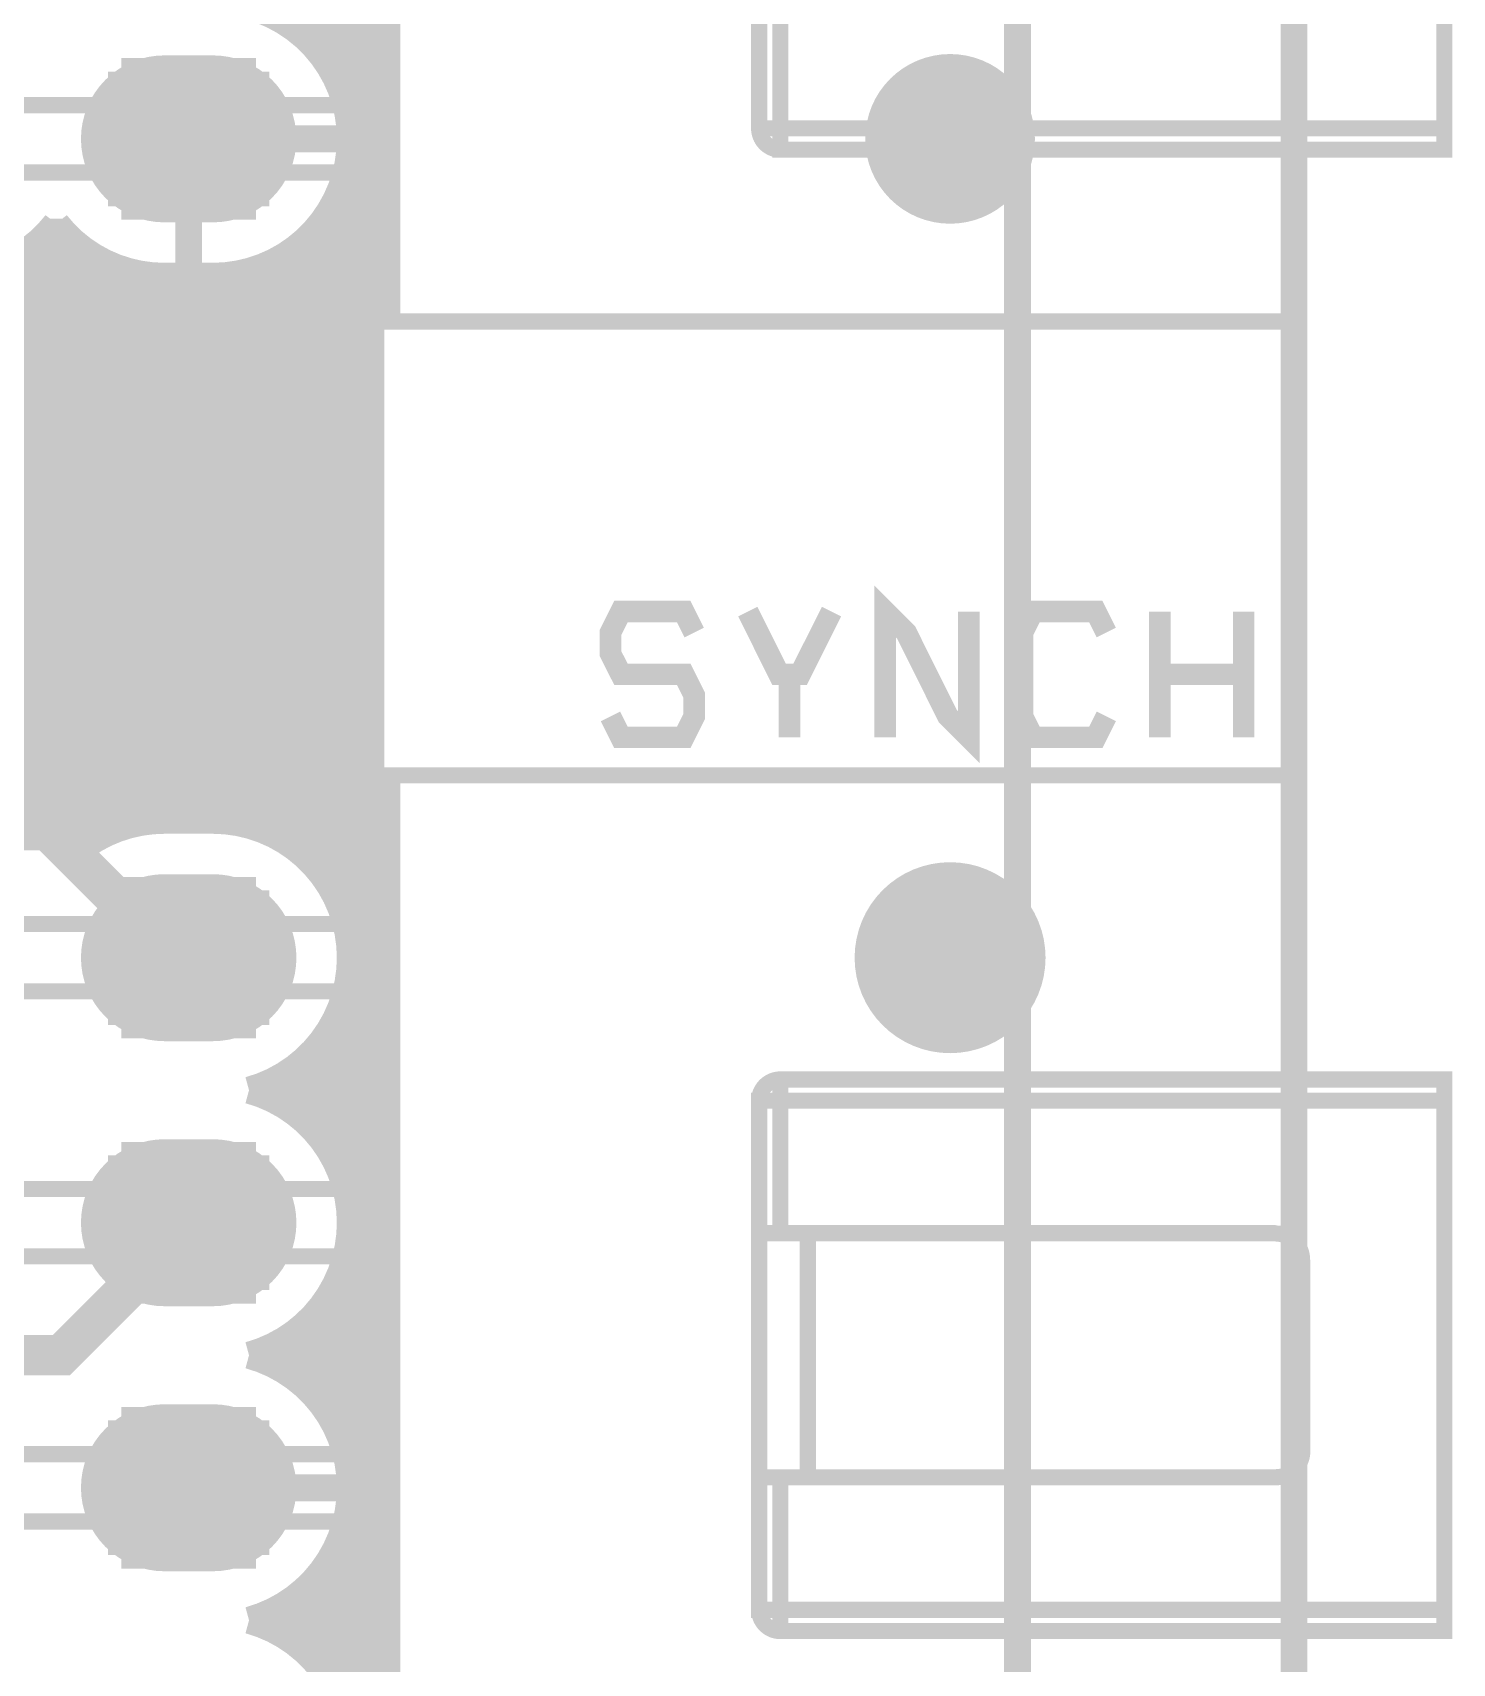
# Model space of a CAD drawing. Extents: x -11 to 221, y -93 to 178.
# Drawn here: x 171.05 to 184.44, y 140.6 to 155.98 of the extents above; entities that cross this region are included whole.
import ezdxf

# ---------------------------------------------------------------- set-up
doc = ezdxf.new("R2010")
doc.units = 0
doc.header["$MEASUREMENT"] = 0
doc.layers.get('0').update_dxf_attribs({"linetype": 'CONTINUOUS'})
for name, color, linetype in [('26-349-0_BOT', 7, 'CONTINUOUS'), ('26-349-0_DRD', 7, 'CONTINUOUS'), ('26-349-0_DRL', 2, 'CONTINUOUS'), ('26-349-0_FAB', 1, 'CONTINUOUS'), ('26-349-0_IN1', 3, 'CONTINUOUS'), ('26-349-0_IN2', 5, 'CONTINUOUS'), ('26-349-0_SMB', 10, 'CONTINUOUS'), ('26-349-0_SMT', 14, 'CONTINUOUS'), ('26-349-0_SST', 12, 'CONTINUOUS'), ('26-349-0_TOP', 11, 'CONTINUOUS'), ('THRUHOLE_NPT', 8, 'CONTINUOUS'), ('THRUHOLE_TAP', 15, 'CONTINUOUS')]:
    doc.layers.add(name, color=color, linetype=linetype)

# ---------------------------------------------------------------- blocks, each defined once
blk = doc.blocks.new('OBLONG_27')
at = {"const_width": 1.5748}
blk.add_lwpolyline([(0.2286, 0), (-0.2286, 0)], dxfattribs=at)
at = {"const_width": 0.7874}
for points in [[(-0.6223, 0, 1), (0.1651, 0, 1)], [(-0.1651, 0, 1), (0.6223, 0, 1)]]:
    blk.add_lwpolyline(points, format="xyb", close=True, dxfattribs=at)
blk = doc.blocks.new('ROUND_29')
at = {"const_width": 0.90043}
blk.add_lwpolyline([(-0.450214, 0, 1), (0.450214, 0, 1)], format="xyb", close=True, dxfattribs=at)
blk = doc.blocks.new('ROUND_30')
at = {"const_width": 0.8001}
blk.add_lwpolyline([(-0.40005, 0, 1), (0.40005, 0, 1)], format="xyb", close=True, dxfattribs=at)
blk = doc.blocks.new('ROUND_94')
at = {"const_width": 0.59944}
blk.add_lwpolyline([(-0.29972, 0, 1), (0.29972, 0, 1)], format="xyb", close=True, dxfattribs=at)

msp = doc.modelspace()

# ---------------------------------------------------------------- linework, layer by layer
at = {"layer": '26-349-0_DRD', "const_width": 0.254}
for points in [[(182.94858, 173.44898), (182.94858, -5.99948)], [(171.88942, 155.61564), (171.88942, 154.34564)], [(173.15942, 155.61564), (171.88942, 155.61564)], [(172.52442, 155.61564), (172.52442, 154.34564)], [(173.15942, 154.34564), (173.15942, 155.61564)], [(179.705, 155.36164), (179.07, 154.72664)], [(180.34, 154.72664), (179.705, 155.36164)], [(173.15942, 154.98064), (171.88942, 154.98064)], [(179.07, 154.72664), (180.34, 154.72664)], [(171.88942, 154.34564), (173.15942, 154.34564)], [(171.88942, 147.89404), (171.88942, 146.62404)], [(173.15942, 147.89404), (171.88942, 147.89404)], [(172.52442, 147.89404), (172.52442, 146.62404)], [(173.15942, 146.62404), (173.15942, 147.89404)], [(179.451, 147.89404), (179.07, 147.51304)], [(179.959, 147.89404), (179.451, 147.89404)], [(180.34, 147.51304), (179.959, 147.89404)], [(179.07, 147.51304), (179.07, 147.00504)], [(179.451, 147.64004), (179.451, 147.51304)], [(179.578, 147.64004), (179.451, 147.64004)], [(179.451, 147.51304), (179.578, 147.51304)], [(179.578, 147.51304), (179.578, 147.64004)], [(179.832, 147.64004), (179.832, 147.51304)], [(179.959, 147.64004), (179.832, 147.64004)], [(179.832, 147.51304), (179.959, 147.51304)], [(179.959, 147.51304), (179.959, 147.64004)], [(180.34, 147.00504), (180.34, 147.51304)], [(173.15942, 147.25904), (171.88942, 147.25904)], [(179.578, 146.87804), (179.324, 147.13204)], [(180.086, 147.13204), (179.832, 146.87804)], [(179.07, 147.00504), (179.451, 146.62404)], [(179.959, 146.62404), (180.34, 147.00504)], [(179.832, 146.87804), (179.578, 146.87804)], [(171.88942, 146.62404), (173.15942, 146.62404)], [(179.451, 146.62404), (179.959, 146.62404)], [(171.88942, 145.39468), (171.88942, 144.12468)], [(173.15942, 145.39468), (171.88942, 145.39468)], [(172.52442, 145.39468), (172.52442, 144.12468)], [(173.15942, 144.12468), (173.15942, 145.39468)], [(173.15942, 144.75968), (171.88942, 144.75968)], [(171.88942, 144.12468), (173.15942, 144.12468)], [(171.88942, 142.89532), (171.88942, 141.62532)], [(173.15942, 142.89532), (171.88942, 142.89532)], [(172.52442, 142.89532), (172.52442, 141.62532)], [(173.15942, 141.62532), (173.15942, 142.89532)], [(173.15942, 142.26032), (171.88942, 142.26032)], [(171.88942, 141.62532), (173.15942, 141.62532)]]:
    msp.add_lwpolyline(points, dxfattribs=at)
at = {"layer": '26-349-0_DRL', "const_width": 0.254}
msp.add_lwpolyline([(182.94858, 173.44898), (182.94858, -5.99948)], dxfattribs=at)
at = {"layer": '26-349-0_FAB', "const_width": 0.254}
for points in [[(86.36, 119.38), (180.34, 119.38), (180.34, 173.99), (86.36, 173.99), (86.36, 119.38)], [(182.94858, 173.44898), (182.94858, -5.99948)]]:
    msp.add_lwpolyline(points, dxfattribs=at)
at = {"layer": '26-349-0_IN2', "const_width": 0.254}
for points in [[(174.244, 162.052), (174.244, 120.269)], [(174.0154, 157.1879), (174.0154, 155.2702)], [(173.7868, 156.70022), (173.7868, 155.76042)], [(173.5582, 156.464), (173.5582, 155.9941)], [(174.244, 155.9306), (173.63186, 155.9306)], [(174.244, 155.702), (173.82744, 155.702)], [(174.244, 155.4734), (173.94936, 155.4734)], [(174.244, 155.2448), (174.02048, 155.2448)], [(174.04842, 154.98064), (172.52442, 154.98064)], [(172.52442, 153.68524), (172.52442, 154.98064)], [(174.244, 155.0162), (174.04842, 155.0162)], [(174.244, 154.7876), (174.03318, 154.7876)], [(174.0154, 154.68854), (174.0154, 147.55114)], [(174.244, 154.559), (173.9773, 154.559)], [(174.244, 154.3304), (173.87316, 154.3304)], [(171.2722, 154.178), (171.2722, 148.54174)], [(173.7868, 154.19832), (173.7868, 148.03882)], [(171.34332, 154.1018), (171.20616, 154.1018)], [(174.244, 154.1018), (173.70552, 154.1018)], [(171.62272, 153.8732), (170.92676, 153.8732)], [(171.0436, 153.95194), (171.0436, 148.54174)], [(171.5008, 153.95702), (171.5008, 148.54174)], [(171.7294, 153.81478), (171.7294, 148.4249)], [(173.3296, 153.81986), (173.3296, 148.41982)], [(174.244, 153.8732), (173.42612, 153.8732)], [(173.5582, 153.96464), (173.5582, 148.27504)], [(171.958, 153.72842), (171.958, 148.51126)], [(172.1866, 153.68778), (172.1866, 148.54936)], [(172.75302, 153.68524), (172.29582, 153.68524)], [(172.4152, 153.68524), (172.4152, 148.55444)], [(172.6438, 153.68524), (172.6438, 148.55444)], [(172.8724, 153.69032), (172.8724, 148.54936)], [(173.101, 153.73096), (173.101, 148.50618)], [(174.244, 153.6446), (160.79216, 153.6446)], [(174.244, 153.416), (160.401, 153.416)], [(174.244, 153.1874), (160.1724, 153.1874)], [(174.244, 152.9588), (117.6528, 152.9588)], [(174.244, 152.7302), (117.4242, 152.7302)], [(174.244, 152.5016), (117.1956, 152.5016)], [(174.244, 152.273), (116.967, 152.273)], [(174.244, 152.0444), (116.7384, 152.0444)], [(174.244, 151.8158), (116.5098, 151.8158)], [(174.244, 151.5872), (116.2812, 151.5872)], [(174.244, 151.3586), (116.0526, 151.3586)], [(174.244, 151.13), (115.824, 151.13)], [(174.244, 150.9014), (115.5954, 150.9014)], [(174.244, 150.6728), (115.3668, 150.6728)], [(174.244, 150.4442), (115.1382, 150.4442)], [(174.244, 150.2156), (114.9096, 150.2156)], [(174.244, 149.987), (114.681, 149.987)], [(174.244, 149.7584), (114.4524, 149.7584)], [(174.244, 149.5298), (114.2238, 149.5298)], [(174.244, 149.3012), (113.9952, 149.3012)], [(174.244, 149.0726), (113.7666, 149.0726)], [(174.244, 148.844), (113.538, 148.844)], [(174.244, 148.6154), (113.3094, 148.6154)], [(171.54906, 148.54174), (168.50106, 148.54174)], [(171.54906, 148.54174), (171.54906, 148.31822)], [(172.75302, 148.55444), (172.29582, 148.55444)], [(171.65574, 148.3868), (171.54906, 148.3868)], [(174.244, 148.3868), (173.39056, 148.3868)], [(174.244, 148.1582), (173.6852, 148.1582)], [(174.244, 147.9296), (173.86046, 147.9296)], [(174.244, 147.701), (173.96968, 147.701)], [(174.244, 147.4724), (174.03064, 147.4724)], [(174.244, 147.2438), (174.04842, 147.2438)], [(174.0154, 146.96948), (174.0154, 145.04924)], [(174.244, 147.0152), (174.02556, 147.0152)], [(174.244, 146.7866), (173.95952, 146.7866)], [(173.7868, 146.47926), (173.7868, 145.53946)], [(174.244, 146.558), (173.84014, 146.558)], [(174.244, 146.3294), (173.65472, 146.3294)], [(173.5582, 146.24558), (173.5582, 145.77314)], [(173.3296, 146.09826), (173.3296, 145.92046)], [(174.244, 146.1008), (173.33214, 146.1008)], [(174.244, 145.8722), (173.41596, 145.8722)], [(174.244, 145.6436), (173.70044, 145.6436)], [(174.244, 145.415), (173.87062, 145.415)], [(174.244, 145.1864), (173.97476, 145.1864)], [(174.244, 144.9578), (174.03318, 144.9578)], [(174.244, 144.7292), (174.04842, 144.7292)], [(174.0154, 144.46758), (174.0154, 142.54988)], [(174.244, 144.5006), (174.02302, 144.5006)], [(174.244, 144.272), (173.9519, 144.272)], [(173.7868, 143.9799), (173.7868, 143.0401)], [(174.244, 144.0434), (173.83252, 144.0434)], [(173.5582, 143.74368), (173.5582, 143.27378)], [(174.244, 143.8148), (173.63948, 143.8148)], [(174.244, 143.5862), (173.30166, 143.5862)], [(173.3296, 143.5989), (173.3296, 143.41856)], [(174.244, 143.3576), (173.43882, 143.3576)], [(174.244, 143.129), (173.71314, 143.129)], [(174.244, 142.9004), (173.87824, 142.9004)], [(174.244, 142.6718), (173.97984, 142.6718)], [(174.244, 142.4432), (174.03572, 142.4432)], [(174.04842, 142.26032), (172.52442, 142.26032)], [(174.244, 142.2146), (174.04842, 142.2146)], [(174.244, 141.986), (174.01794, 141.986)], [(174.0154, 141.96822), (174.0154, 140.05052)], [(174.244, 141.7574), (173.94682, 141.7574)], [(174.244, 141.5288), (173.82236, 141.5288)], [(173.7868, 141.478), (173.7868, 140.54074)], [(173.5582, 141.24432), (173.5582, 140.77442)], [(174.244, 141.3002), (173.62424, 141.3002)], [(174.244, 141.0716), (173.26864, 141.0716)], [(173.3296, 141.09954), (173.3296, 140.9192)], [(174.244, 140.843), (173.46422, 140.843)], [(174.244, 140.6144), (173.72584, 140.6144)]]:
    msp.add_lwpolyline(points, dxfattribs=at)
for points in [[(174.04842, 154.98064, 0.3383097), (173.09338, 156.23032)], [(172.75302, 153.68524, 0.4142136), (174.04842, 154.98064)], [(170.25366, 153.68524, 0.2308993), (171.27454, 154.18323)], [(171.27474, 154.18308, 0.2308994), (172.29582, 153.68499)], [(172.29582, 148.55444, 0.1547423), (171.54938, 148.31776)], [(174.04842, 147.25904, 0.4142136), (172.75302, 148.55444)], [(173.09338, 146.00936, 0.3383093), (174.04842, 147.25904)], [(174.04842, 144.75968, 0.3383097), (173.09338, 146.00936)], [(173.09338, 143.51, 0.3383093), (174.04842, 144.75968)], [(174.04842, 142.26032, 0.3383097), (173.09338, 143.51)], [(173.09338, 141.01064, 0.3383093), (174.04842, 142.26032)], [(174.04842, 139.76096, 0.3383097), (173.09338, 141.01064)]]:
    msp.add_lwpolyline(points, format="xyb", dxfattribs=at)
at = {"layer": '26-349-0_SST'}
for points, const_width in [([(182.9054, 160.08096), (182.9054, 161.69894), (174.44466, 161.69894), (174.44466, 153.25852), (182.9054, 153.25852), (182.9054, 154.87904)], 0.1524), ([(184.3659, 159.8803), (184.3659, 160.08096), (178.1048, 160.08096), (178.1048, 159.8803), (184.3659, 159.8803), (184.3659, 155.0797)], 0.1524), ([(177.90414, 155.0797), (177.90414, 156.32938), (178.1048, 156.32938)], 0.1524), ([(177.90414, 155.0797), (178.1048, 155.0797), (178.1048, 154.87904), (184.3659, 154.87904), (184.3659, 155.0797), (178.1048, 155.0797), (178.1048, 156.32938), (182.77586, 156.32938)], 0.1524), ([(174.44466, 154.66314), (170.64228, 154.66314), (169.70756, 154.66314), (169.70756, 155.29814), (170.64228, 155.29814), (174.44466, 155.29814)], 0.1524), ([(173.355, 153.48458), (173.18482, 153.48458), (173.01718, 153.42362), (173.01718, 153.1874), (173.18482, 153.12898), (174.03318, 153.12898)], 0.1524), ([(174.03318, 153.06802), (174.03318, 153.30678)], 0.1524), ([(173.01718, 152.3492), (173.01718, 152.58542)], 0.1524), ([(173.01718, 152.46858), (174.03318, 152.46858), (173.863, 152.58542)], 0.1524), ([(173.01718, 151.63038), (173.01718, 151.8666)], 0.1524), ([(173.01718, 151.74722), (174.03318, 151.74722), (173.863, 151.8666)], 0.1524), ([(179.8828, 150.52294), (179.8828, 149.33676), (179.68468, 149.53488), (179.29098, 150.32482), (179.09286, 150.52294), (179.09286, 149.33676)], 0.2032), ([(177.292, 150.32482), (177.19294, 150.52294), (176.60112, 150.52294), (176.50206, 150.32482), (176.50206, 150.1267), (176.60112, 149.93112), (177.19294, 149.93112), (177.292, 149.733), (177.292, 149.53488), (177.19294, 149.33676), (176.60112, 149.33676), (176.50206, 149.53488)], 0.2032), ([(178.5874, 150.52294), (178.29022, 149.93112), (178.0921, 149.93112), (177.79746, 150.52294)], 0.2032), ([(181.1782, 149.53488), (181.07914, 149.33676), (180.48732, 149.33676), (180.38826, 149.53488), (180.38826, 150.32482), (180.48732, 150.52294), (181.07914, 150.52294), (181.1782, 150.32482)], 0.2032), ([(181.68366, 149.33676), (181.68366, 150.52294)], 0.2032), ([(182.4736, 149.33676), (182.4736, 150.52294)], 0.2032), ([(178.19116, 149.33676), (178.19116, 149.93112)], 0.2032), ([(182.4736, 149.93112), (181.68366, 149.93112)], 0.2032), ([(182.9054, 146.11096), (182.9054, 148.97862), (174.44466, 148.97862), (174.44466, 138.03884), (182.9054, 138.03884), (182.9054, 140.90904)], 0.1524), ([(174.44466, 146.94154), (170.64228, 146.94154), (169.70756, 146.94154), (169.70756, 147.57654), (170.64228, 147.57654), (174.44466, 147.57654)], 0.1524), ([(184.3659, 141.1097), (184.3659, 145.9103), (184.3659, 146.11096), (178.1048, 146.11096)], 0.1524), ([(184.3659, 145.9103), (178.1048, 145.9103), (178.1048, 146.11096)], 0.1524), ([(178.1048, 144.66062), (178.1048, 145.9103), (177.90414, 145.9103), (177.90414, 144.66062), (178.1048, 144.66062), (182.77586, 144.66062)], 0.1524), ([(174.44466, 144.44218), (170.64228, 144.44218), (169.70756, 144.44218), (169.70756, 145.07718), (170.64228, 145.07718), (174.44466, 145.07718)], 0.1524), ([(177.90414, 142.35938), (177.90414, 144.66062)], 0.1524), ([(178.36388, 142.35938), (178.36388, 144.66062)], 0.1524), ([(182.9054, 142.39494), (182.9054, 144.62252)], 0.1524), ([(183.02478, 144.40916), (183.02478, 142.61084)], 0.1524), ([(174.44466, 141.94282), (170.64228, 141.94282), (169.70756, 141.94282), (169.70756, 142.57782), (170.64228, 142.57782), (174.44466, 142.57782)], 0.1524), ([(182.77586, 142.35938), (178.1048, 142.35938), (177.90414, 142.35938), (177.90414, 141.1097), (178.1048, 141.1097), (178.1048, 140.90904)], 0.1524), ([(178.1048, 142.35938), (178.1048, 141.1097), (184.3659, 141.1097), (184.3659, 140.90904), (178.1048, 140.90904)], 0.1524)]:
    msp.add_lwpolyline(points, dxfattribs=dict(at, const_width=const_width))
at = {"layer": '26-349-0_SST', "const_width": 0.1524}
for points in [[(172.52442, 155.58008, 0.2585932), (172.01609, 155.29834)], [(173.03496, 155.29814, 0.2591898), (172.52442, 155.58185)], [(177.90414, 155.0797, 0.4142136), (178.1048, 154.87904)], [(172.01642, 154.66314, 0.2585925), (172.52442, 154.38158)], [(172.52442, 154.37866, 0.2591896), (173.03561, 154.66273)], [(172.52442, 147.86102, 0.2576363), (172.01509, 147.57992)], [(173.03496, 147.57654, 0.2591898), (172.52442, 147.86025)], [(172.52442, 146.6596, 0.2591889), (173.03345, 146.94247)], [(172.01642, 146.94154, 0.2585925), (172.52442, 146.65998)], [(178.1048, 146.11096, 0.4142136), (177.90414, 145.9103)], [(172.52442, 145.35912, 0.2585932), (172.01609, 145.07738)], [(173.03242, 145.07718, 0.2585925), (172.52442, 145.35874)], [(183.02478, 144.40916, 0.4142136), (182.77586, 144.65808)], [(172.01642, 144.44218, 0.2585925), (172.52442, 144.16062)], [(172.52442, 144.16024, 0.2591889), (173.03345, 144.44311)], [(172.52442, 142.85976, 0.2585932), (172.01609, 142.57802)], [(173.03242, 142.57782, 0.2585925), (172.52442, 142.85938)], [(182.77586, 142.35938, 0.4142136), (183.02732, 142.61084)], [(172.01642, 141.94282, 0.2585925), (172.52442, 141.66126)], [(172.52442, 141.66088, 0.2591889), (173.03345, 141.94375)], [(177.90414, 141.1097, 0.4142136), (178.1048, 140.90904)]]:
    msp.add_lwpolyline(points, format="xyb", dxfattribs=at)
at = {"layer": '26-349-0_TOP', "const_width": 0.381}
for points in [[(172.52442, 147.25904), (172.39996, 147.25904), (171.196, 148.463), (168.656, 148.463), (165.608, 145.415), (135.382, 145.415), (119.634, 129.667), (119.634, 124.841), (119.1768, 124.3838), (118.745, 124.3838)], [(131.445, 121.285), (131.445, 124.3838), (131.572, 124.3838), (131.826, 124.6378), (131.826, 128.651), (146.685, 143.51), (171.323, 143.51), (172.52442, 144.71142), (172.52442, 144.75968)]]:
    msp.add_lwpolyline(points, dxfattribs=at)

# ---------------------------------------------------------------- block references
at = {"layer": '26-349-0_BOT'}
for name, p in [('OBLONG_27', (172.52442, 154.98064)), ('ROUND_30', (179.705, 154.98064)), ('ROUND_29', (179.705, 147.25904)), ('OBLONG_27', (172.52442, 147.25904)), ('OBLONG_27', (172.52442, 144.75968)), ('OBLONG_27', (172.52442, 142.26032))]:
    msp.add_blockref(name, p, dxfattribs=at)
at = {"layer": '26-349-0_DRL'}
for name, p in [('ROUND_30', (179.705, 154.98064)), ('ROUND_94', (172.52442, 154.98064)), ('ROUND_29', (179.705, 147.25904)), ('ROUND_94', (172.52442, 147.25904)), ('ROUND_94', (172.52442, 144.75968)), ('ROUND_94', (172.52442, 142.26032))]:
    msp.add_blockref(name, p, dxfattribs=at)
at = {"layer": '26-349-0_IN1'}
for name, p in [('OBLONG_27', (172.52442, 154.98064)), ('ROUND_30', (179.705, 154.98064)), ('ROUND_29', (179.705, 147.25904)), ('OBLONG_27', (172.52442, 147.25904)), ('OBLONG_27', (172.52442, 144.75968)), ('OBLONG_27', (172.52442, 142.26032))]:
    msp.add_blockref(name, p, dxfattribs=at)
at = {"layer": '26-349-0_IN2'}
for name, p in [('OBLONG_27', (172.52442, 154.98064)), ('ROUND_30', (179.705, 154.98064)), ('ROUND_29', (179.705, 147.25904)), ('OBLONG_27', (172.52442, 147.25904)), ('OBLONG_27', (172.52442, 144.75968)), ('OBLONG_27', (172.52442, 142.26032))]:
    msp.add_blockref(name, p, dxfattribs=at)
at = {"layer": '26-349-0_SMB'}
for p in [(172.52442, 154.98064), (172.52442, 147.25904), (172.52442, 144.75968), (172.52442, 142.26032)]:
    msp.add_blockref('OBLONG_27', p, dxfattribs=at)
at = {"layer": '26-349-0_SMT'}
for p in [(172.52442, 154.98064), (172.52442, 147.25904), (172.52442, 144.75968), (172.52442, 142.26032)]:
    msp.add_blockref('OBLONG_27', p, dxfattribs=at)
at = {"layer": '26-349-0_TOP'}
for name, p in [('OBLONG_27', (172.52442, 154.98064)), ('ROUND_30', (179.705, 154.98064)), ('ROUND_29', (179.705, 147.25904)), ('OBLONG_27', (172.52442, 147.25904)), ('OBLONG_27', (172.52442, 144.75968)), ('OBLONG_27', (172.52442, 142.26032))]:
    msp.add_blockref(name, p, dxfattribs=at)
at = {"layer": 'THRUHOLE_NPT'}
for name, p in [('ROUND_30', (179.705, 154.98064)), ('ROUND_29', (179.705, 147.25904))]:
    msp.add_blockref(name, p, dxfattribs=at)
at = {"layer": 'THRUHOLE_TAP'}
for p in [(172.52442, 154.98064), (172.52442, 147.25904), (172.52442, 144.75968), (172.52442, 142.26032)]:
    msp.add_blockref('ROUND_94', p, dxfattribs=at)

doc.saveas('drawing.dxf')
